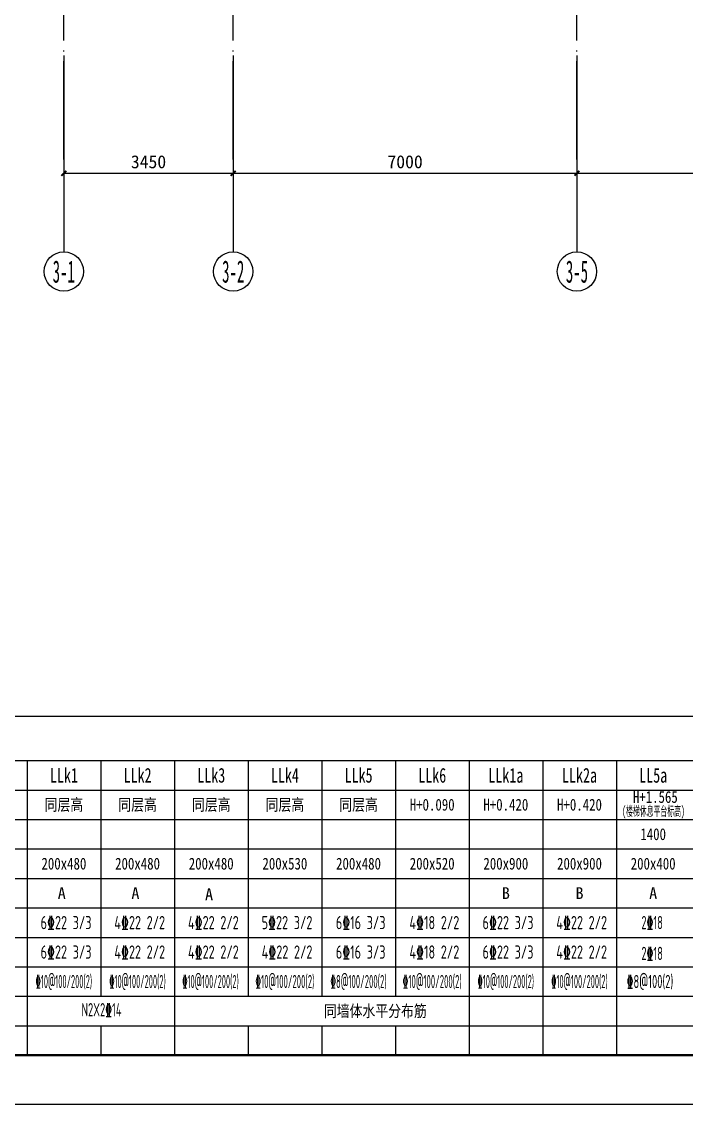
# Model space of a CAD drawing. Extents: x -3200781797 to -8106663, y 494714 to 1244925.
# Drawn here: x -8171559 to -8158023, y 659664 to 681706 of the extents above; entities that cross this region are included whole.
import ezdxf
from ezdxf.enums import TextEntityAlignment as Align

# ---------------------------------------------------------------- set-up
doc = ezdxf.new("R2010")
doc.units = 0
doc.header["$LTSCALE"] = 1000
doc.header["$MEASUREMENT"] = 0
doc.linetypes.add('3#-轴线$0$DOTE', pattern=[2.42, 2, -0.2, 0.02, -0.2])
doc.linetypes.add('DASH', pattern=[0.35, 0.25, -0.1])
doc.layers.get('Defpoints').update_dxf_attribs({"color": 30, "linetype": 'DASH'})
for name, color, linetype in [('3#-轴线$0$3#-轴号$0$A-ANNO-AXIS-CIRC', 3, 'Continuous'), ('3#-轴线$0$3#-轴号$0$A-ANNO-AXIS-TEXT', 7, 'Continuous'), ('3#-轴线$0$3#-轴号$0$A-ANNO-DIMS', 3, 'Continuous'), ('3#-轴线$0$A-ANNO-DOTE', 10, '3#-轴线$0$DOTE'), ('3#-轴线$0$AXIS_TEXT', 7, 'Continuous'), ('3#4#5#$0$BORDER', 7, 'Continuous'), ('3#4#5#模板$0$BORDER', 7, 'Continuous'), ('S-ANNO-TABS', 4, 'Continuous'), ('S-ANNO-TABT', 7, 'Continuous'), ('S-WALL-BEAM-TEXT', 2, 'Continuous')]:
    doc.layers.add(name, color=color, linetype=linetype)
doc.styles.add('3#-轴线$0$3#-轴号$0$_TCH_AXIS', font='')
doc.styles.add('3#-轴线$0$3#-轴号$0$_TCH_DIM_T3', font='')
doc.styles.add('3#-轴线$0$COMPLEX', font='COMPLEX')
doc.styles.add('TSSD_Norm', font='Tssdeng.shx', dxfattribs={"bigfont": 'hztxt.shx'})
doc.styles.add('宋体', font='', dxfattribs={"width": 0.8})
doc.styles.get('3#-轴线$0$3#-轴号$0$_TCH_AXIS').set_extended_font_data('SimSun')
doc.styles.get('3#-轴线$0$3#-轴号$0$_TCH_DIM_T3').set_extended_font_data('SimSun')
doc.styles.get('宋体').set_extended_font_data('SimSun')
doc.dimstyles.new('3#-轴线$0$3#-轴号$0$_TCH_ARCH&&100', dxfattribs={"dimtxt": 264.345992, "dimasz": 100, "dimexe": 250, "dimexo": 300, "dimgap": 100, "dimtad": 1, "dimdec": 0, "dimzin": 0, "dimdsep": 46, "dimtxsty": '3#-轴线$0$3#-轴号$0$_TCH_DIM_T3', "dimblk": '3#-轴线$0$3#-轴号$0$_ArchTick', "dimcen": 0.09, "dimclrt": 7, "dimazin": 2, "dimtfac": 1, "dimtdec": 0, "dimtix": 1, "dimtmove": 2, "dimatfit": 3, "dimfxl": 100, "dimtolj": 1, "dimtzin": 0, "dimarcsym": 0})

# ---------------------------------------------------------------- blocks, each defined once
blk = doc.blocks.new('ll-1')
at = {"layer": 'S-ANNO-TABS'}
for p, q in [((25521, 3723), (60321, 3723)), ((42321, 3723), (42321, -2277)), ((43821, 3723), (43821, -1077)), ((45321, 3723), (45321, -2277)), ((46821, 3723), (46821, -1077)), ((48321, 3723), (48321, -1077)), ((49821, 3723), (49821, -1077)), ((51321, 3723), (51321, -2277)), ((52821, 3723), (52821, -2277)), ((54321, 3723), (54321, -2277)), ((25521, 3123), (60321, 3123)), ((25521, 3123), (60321, 3123)), ((25521, 2523), (60321, 2523)), ((25521, 1923), (60321, 1923)), ((25521, 1323), (60321, 1323)), ((25521, 723), (60321, 723)), ((25521, 123), (60321, 123)), ((25521, -477), (60321, -477)), ((26121, -1077), (60321, -1077)), ((25521, -1677), (60321, -1677)), ((43821, -1677), (43821, -2277)), ((46821, -1677), (46821, -2277)), ((48321, -1677), (48321, -2277)), ((49821, -1677), (49821, -2277))]:
    blk.add_line(p, q, dxfattribs=at)
at = {"layer": 'S-ANNO-TABS', "const_width": 30}
blk.add_lwpolyline([(25521, 4623), (60321, 4623), (60321, -2277), (25521, -2277)], close=True, dxfattribs=at)
at = {"layer": 'S-ANNO-TABT'}
for s, height, style, width, p in [('LLk1', 300, '宋体', 0.7, (43071, 3423)), ('LLk2', 300, '宋体', 0.7, (44571, 3423)), ('LLk3', 300, '宋体', 0.7, (46071, 3423)), ('LLk4', 300, '宋体', 0.7, (47571, 3423)), ('LLk5', 300, '宋体', 0.7, (49071, 3423)), ('LLk6', 300, '宋体', 0.7, (50571, 3423)), ('LLk1a', 300, '宋体', 0.7, (52071, 3423)), ('LLk2a', 300, '宋体', 0.7, (53571, 3423)), ('LL5a', 300, '宋体', 0.7, (55071, 3423)), ('H+1.565', 240, '宋体', 0.8, (55115, 2981)), ('同层高', 240, '宋体', 0.8, (43071, 2824)), ('同层高', 240, '宋体', 0.8, (44571, 2824)), ('同层高', 240, '宋体', 0.8, (46071, 2824)), ('同层高', 240, '宋体', 0.8, (47571, 2824)), ('同层高', 240, '宋体', 0.8, (49071, 2824)), ('H+0.090', 240, '宋体', 0.8, (50571, 2824)), ('H+0.420', 240, '宋体', 0.8, (52071, 2824)), ('H+0.420', 240, '宋体', 0.8, (53571, 2824)), ('(楼梯休息平台标高)', 200, '宋体', 0.5, (55078, 2694)), ('1400', 240, '宋体', 0.8, (55071, 2224)), ('200x480', 240, '宋体', 0.8, (43071, 1624)), ('200x480', 240, '宋体', 0.8, (44571, 1624)), ('200x480', 240, '宋体', 0.8, (46071, 1624)), ('200x530', 240, '宋体', 0.8, (47571, 1624)), ('200x480', 240, '宋体', 0.8, (49071, 1624)), ('200x520', 240, '宋体', 0.8, (50571, 1624)), ('200x900', 240, '宋体', 0.8, (52071, 1624)), ('200x900', 240, '宋体', 0.8, (53571, 1624)), ('200x400', 240, '宋体', 0.8, (55071, 1624)), ('6%%13222 3/3', 270, 'TSSD_Norm', 0.7, (43115, 424)), ('4%%13222 2/2', 270, 'TSSD_Norm', 0.7, (44615, 424)), ('4%%13222 2/2', 270, 'TSSD_Norm', 0.7, (46115, 424)), ('5%%13222 3/2', 270, 'TSSD_Norm', 0.7, (47615, 424)), ('6%%13216 3/3', 270, 'TSSD_Norm', 0.7, (49115, 424)), ('4%%13218 2/2', 270, 'TSSD_Norm', 0.7, (50615, 424)), ('6%%13222 3/3', 270, 'TSSD_Norm', 0.7, (52115, 424)), ('4%%13222 2/2', 270, 'TSSD_Norm', 0.7, (53615, 424)), ('2%%13218', 270, 'TSSD_Norm', 0.6, (55050, 424)), ('6%%13222 3/3', 270, 'TSSD_Norm', 0.7, (43115, -176)), ('4%%13222 2/2', 270, 'TSSD_Norm', 0.7, (44615, -176)), ('4%%13222 2/2', 270, 'TSSD_Norm', 0.7, (46115, -176)), ('4%%13222 2/2', 270, 'TSSD_Norm', 0.7, (47615, -176)), ('6%%13216 3/3', 270, 'TSSD_Norm', 0.7, (49115, -176)), ('4%%13218 2/2', 270, 'TSSD_Norm', 0.7, (50615, -176)), ('6%%13222 3/3', 270, 'TSSD_Norm', 0.7, (52115, -176)), ('4%%13222 2/2', 270, 'TSSD_Norm', 0.7, (53615, -176)), ('2%%13218', 270, 'TSSD_Norm', 0.6, (55050, -204)), ('%%13210@100/200(2)', 270, 'TSSD_Norm', 0.45, (43071, -776)), ('%%13210@100/200(2)', 270, 'TSSD_Norm', 0.45, (44571, -776)), ('%%13210@100/200(2)', 270, 'TSSD_Norm', 0.45, (46058, -776)), ('%%13210@100/200(2)', 270, 'TSSD_Norm', 0.5, (47571, -776)), ('%%1328@100/200(2)', 270, 'TSSD_Norm', 0.5, (49071, -776)), ('%%13210@100/200(2)', 270, 'TSSD_Norm', 0.5, (50571, -776)), ('%%13210@100/200(2)', 270, 'TSSD_Norm', 0.45, (52071, -776)), ('%%13210@100/200(2)', 270, 'TSSD_Norm', 0.45, (53571, -776)), ('%%1328@100(2)', 270, 'TSSD_Norm', 0.6, (55006, -776)), ('N2X2%%13214', 270, 'TSSD_Norm', 0.6, (43837, -1350)), ('同墙体水平分布筋', 240, '宋体', 0.8, (49413, -1376))]:
    blk.add_text(s, height=height, dxfattribs=dict(at, style=style, width=width)).set_placement(p, align=Align.MIDDLE_CENTER)
at = {"layer": 'S-ANNO-TABT', "style": '宋体'}
for s, p in [('A', (43027, 1024)), ('A', (44527, 1024)), ('A', (46027, 1000)), ('B', (52071, 1024)), ('B', (53571, 1024)), ('A', (55071, 1024))]:
    blk.add_text(s, height=240, dxfattribs=at).set_placement(p, align=Align.MIDDLE_CENTER)
blk = doc.blocks.new('3#-轴线$0$_AXISO')
blk.add_circle((0, 0), 0.5)
at = {"layer": '3#-轴线$0$AXIS_TEXT', "style": '3#-轴线$0$COMPLEX', "width": 1.041667}
blk.add_attdef('A', text='', height=0.56, dxfattribs=at).set_placement((-0.25, -0.28), (0.25, -0.28), align=Align.FIT)
blk = doc.blocks.new('3#-轴线$0$3#-轴号$0$_ArchTick')
at = {"color": 0, "linetype": 'ByBlock', "const_width": 0.4}
blk.add_lwpolyline([(-0.5, -0.5), (0.5, 0.5)], dxfattribs=at)
blk = doc.blocks.new('*D2026')
at = {"layer": '3#-轴线$0$3#-轴号$0$A-ANNO-DIMS', "color": 0, "lineweight": -2, "transparency": 16777216}
for p, q in [((0, -15882), (0, -16632)), ((3450, -15882), (3450, -16632)), ((0, -16382), (3450, -16382))]:
    blk.add_line(p, q, dxfattribs=at)
at = {"layer": 'Defpoints', "color": 0, "transparency": 16777216}
for p in [(0, -15582), (3450, -15582), (3450, -16382)]:
    blk.add_point(p, dxfattribs=at)
at = {"layer": '3#-轴线$0$3#-轴号$0$A-ANNO-DIMS', "color": 0, "lineweight": -2, "transparency": 16777216, "xscale": 100, "yscale": 100, "zscale": 100, "rotation": 180}
blk.add_blockref('3#-轴线$0$3#-轴号$0$_ArchTick', (0, -16382), dxfattribs=at)
at = {"layer": '3#-轴线$0$3#-轴号$0$A-ANNO-DIMS', "color": 0, "lineweight": -2, "transparency": 16777216, "xscale": 100, "yscale": 100, "zscale": 100}
blk.add_blockref('3#-轴线$0$3#-轴号$0$_ArchTick', (3450, -16382), dxfattribs=at)
at = {"layer": '3#-轴线$0$3#-轴号$0$A-ANNO-DIMS', "color": 7, "transparency": 16777216, "insert": (1725, -16149), "char_height": 264.3, "attachment_point": 5, "style": '3#-轴线$0$3#-轴号$0$_TCH_DIM_T3'}
blk.add_mtext('\\A1;3450', dxfattribs=at)
blk = doc.blocks.new('*D2027')
at = {"layer": '3#-轴线$0$3#-轴号$0$A-ANNO-DIMS', "color": 0, "lineweight": -2, "transparency": 16777216}
for p, q in [((3450, -15882), (3450, -16632)), ((10450, -15882), (10450, -16632)), ((3450, -16382), (10450, -16382))]:
    blk.add_line(p, q, dxfattribs=at)
at = {"layer": 'Defpoints', "color": 0, "transparency": 16777216}
for p in [(3450, -15582), (10450, -15582), (10450, -16382)]:
    blk.add_point(p, dxfattribs=at)
at = {"layer": '3#-轴线$0$3#-轴号$0$A-ANNO-DIMS', "color": 0, "lineweight": -2, "transparency": 16777216, "xscale": 100, "yscale": 100, "zscale": 100, "rotation": 180}
blk.add_blockref('3#-轴线$0$3#-轴号$0$_ArchTick', (3450, -16382), dxfattribs=at)
at = {"layer": '3#-轴线$0$3#-轴号$0$A-ANNO-DIMS', "color": 0, "lineweight": -2, "transparency": 16777216, "xscale": 100, "yscale": 100, "zscale": 100}
blk.add_blockref('3#-轴线$0$3#-轴号$0$_ArchTick', (10450, -16382), dxfattribs=at)
at = {"layer": '3#-轴线$0$3#-轴号$0$A-ANNO-DIMS', "color": 7, "transparency": 16777216, "insert": (6950, -16149), "char_height": 264.3, "attachment_point": 5, "style": '3#-轴线$0$3#-轴号$0$_TCH_DIM_T3'}
blk.add_mtext('\\A1;7000', dxfattribs=at)
blk = doc.blocks.new('*D2028')
at = {"layer": '3#-轴线$0$3#-轴号$0$A-ANNO-DIMS', "color": 0, "lineweight": -2, "transparency": 16777216}
for p, q in [((10450, -15882), (10450, -16632)), ((17450, -15882), (17450, -16632)), ((10450, -16382), (17450, -16382))]:
    blk.add_line(p, q, dxfattribs=at)
at = {"layer": 'Defpoints', "color": 0, "transparency": 16777216}
for p in [(10450, -15582), (17450, -15582), (17450, -16382)]:
    blk.add_point(p, dxfattribs=at)
at = {"layer": '3#-轴线$0$3#-轴号$0$A-ANNO-DIMS', "color": 0, "lineweight": -2, "transparency": 16777216, "xscale": 100, "yscale": 100, "zscale": 100, "rotation": 180}
blk.add_blockref('3#-轴线$0$3#-轴号$0$_ArchTick', (10450, -16382), dxfattribs=at)
at = {"layer": '3#-轴线$0$3#-轴号$0$A-ANNO-DIMS', "color": 0, "lineweight": -2, "transparency": 16777216, "xscale": 100, "yscale": 100, "zscale": 100}
blk.add_blockref('3#-轴线$0$3#-轴号$0$_ArchTick', (17450, -16382), dxfattribs=at)
at = {"layer": '3#-轴线$0$3#-轴号$0$A-ANNO-DIMS', "color": 7, "transparency": 16777216, "insert": (13950, -16149), "char_height": 264.3, "attachment_point": 5, "style": '3#-轴线$0$3#-轴号$0$_TCH_DIM_T3'}
blk.add_mtext('\\A1;7000', dxfattribs=at)
blk = doc.blocks.new('3#-轴线$0$3#-轴号')
at = {"layer": '3#-轴线$0$3#-轴号$0$A-ANNO-AXIS-CIRC'}
for p, q in [((0, -13981.5), (0, -17981.5)), ((3450, -13981.5), (3450, -17981.5)), ((10450, -13981.5), (10450, -17981.5))]:
    blk.add_line(p, q, dxfattribs=at)
ref = blk.add_blockref('3#-轴线$0$_AXISO', (0, -18381.5), dxfattribs=dict(at, xscale=800, yscale=800, zscale=800))
ref.add_attrib('A', '3-1', dxfattribs={"layer": '3#-轴线$0$3#-轴号$0$A-ANNO-AXIS-TEXT', "height": 452.55, "style": '3#-轴线$0$3#-轴号$0$_TCH_AXIS', "width": 0.466146}).set_placement((-226.3, -18607.8), (226.3, -18607.8), align=Align.FIT)
ref = blk.add_blockref('3#-轴线$0$_AXISO', (3450, -18381.5), dxfattribs=dict(at, xscale=800, yscale=800, zscale=800))
ref.add_attrib('A', '3-2', dxfattribs={"layer": '3#-轴线$0$3#-轴号$0$A-ANNO-AXIS-TEXT', "height": 452.55, "style": '3#-轴线$0$3#-轴号$0$_TCH_AXIS', "width": 0.466146}).set_placement((3223.7, -18607.8), (3676.3, -18607.8), align=Align.FIT)
ref = blk.add_blockref('3#-轴线$0$_AXISO', (10450, -18381.5), dxfattribs=dict(at, xscale=800, yscale=800, zscale=800))
ref.add_attrib('A', '3-5', dxfattribs={"layer": '3#-轴线$0$3#-轴号$0$A-ANNO-AXIS-TEXT', "height": 452.55, "style": '3#-轴线$0$3#-轴号$0$_TCH_AXIS', "width": 0.466146}).set_placement((10223.7, -18607.8), (10676.3, -18607.8), align=Align.FIT)
at = {"layer": '3#-轴线$0$3#-轴号$0$A-ANNO-DIMS'}
for p1, p2, picture, middle in [((0, -15581.5), (3450, -15581.5), '*D2026', (1725, -16149.3)), ((3450, -15581.5), (10450, -15581.5), '*D2027', (6950, -16149.3)), ((10450, -15581.5), (17450, -15581.5), '*D2028', (13950, -16149.3))]:
    dim = blk.add_aligned_dim(p1=p1, p2=p2, distance=-800, dimstyle='3#-轴线$0$3#-轴号$0$_TCH_ARCH&&100', dxfattribs=at)
    dim.commit()
    dim.dimension.update_dxf_attribs({"geometry": picture, "text_midpoint": middle})
blk = doc.blocks.new('3#-轴线')
at = {"layer": '3#-轴线$0$A-ANNO-DOTE'}
for points in [[(0, -16100), (0, 5500)], [(3450, -16100), (3450, -3200)], [(10450, -16100), (10450, -7100)]]:
    blk.add_lwpolyline(points, dxfattribs=at)
blk.add_blockref('3#-轴线$0$3#-轴号', (0, 0))

msp = doc.modelspace()

# ---------------------------------------------------------------- linework, layer by layer
at = {"layer": '3#4#5#$0$BORDER'}
msp.add_lwpolyline([(-8190763.2, 659664.2), (-8190763.2, 719064.2), (-8106663.2, 719064.2), (-8106663.2, 659664.2)], close=True, dxfattribs=at)
at = {"layer": '3#4#5#$0$BORDER', "const_width": 50}
msp.add_lwpolyline([(-8188263.2, 660664.2), (-8188263.2, 718064.2), (-8107663.2, 718064.2), (-8107663.2, 660664.2)], close=True, dxfattribs=at)
at = {"layer": '3#4#5#模板$0$BORDER'}
msp.add_lwpolyline([(-8190763.2, 659664.2), (-8190763.2, 719064.2), (-8106663.2, 719064.2), (-8106663.2, 659664.2)], close=True, dxfattribs=at)
at = {"layer": '3#4#5#模板$0$BORDER', "const_width": 50}
msp.add_lwpolyline([(-8188263.2, 660664.2), (-8188263.2, 718064.2), (-8107663.2, 718064.2), (-8107663.2, 660664.2)], close=True, dxfattribs=at)

# ---------------------------------------------------------------- block references
msp.add_blockref('3#-轴线', (-8170700.4, 695000.6))
at = {"layer": 'S-WALL-BEAM-TEXT'}
msp.add_blockref('ll-1', (-8213769.2, 662940.7), dxfattribs=at)

doc.saveas('drawing.dxf')
